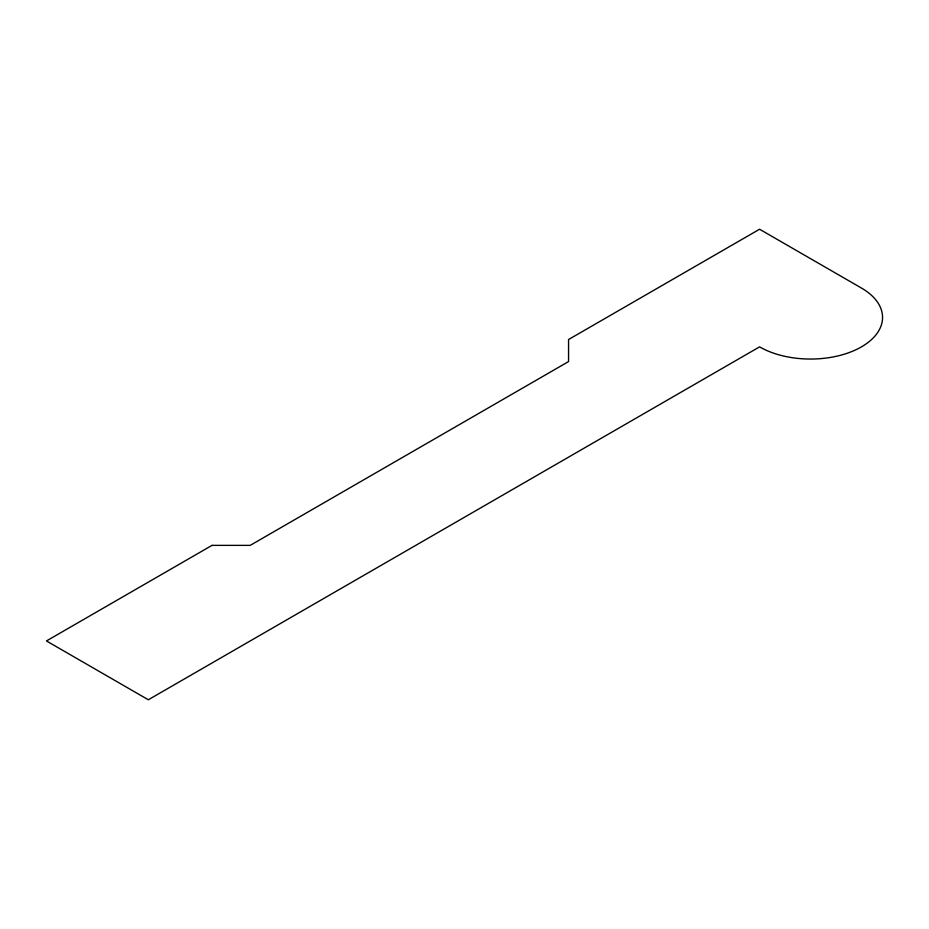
<?xml version="1.0" encoding="UTF-8"?>
<svg xmlns="http://www.w3.org/2000/svg" width="929" height="929" viewBox="0 0 929 929"><rect width="100%" height="100%" fill="white"/><g stroke="black" fill="none" stroke-linecap="round" stroke-linejoin="round"><path stroke-width="1.39" d="M211.998 545.369L46.45 640.952L148.326 699.769L759.574 346.865A72.032 41.584 0 0 0 861.45 346.865A72.032 41.584 0 0 0 861.45 288.048L759.574 229.231L568.56 339.515L568.56 361.567L250.203 545.369L211.998 545.369"/></g></svg>
